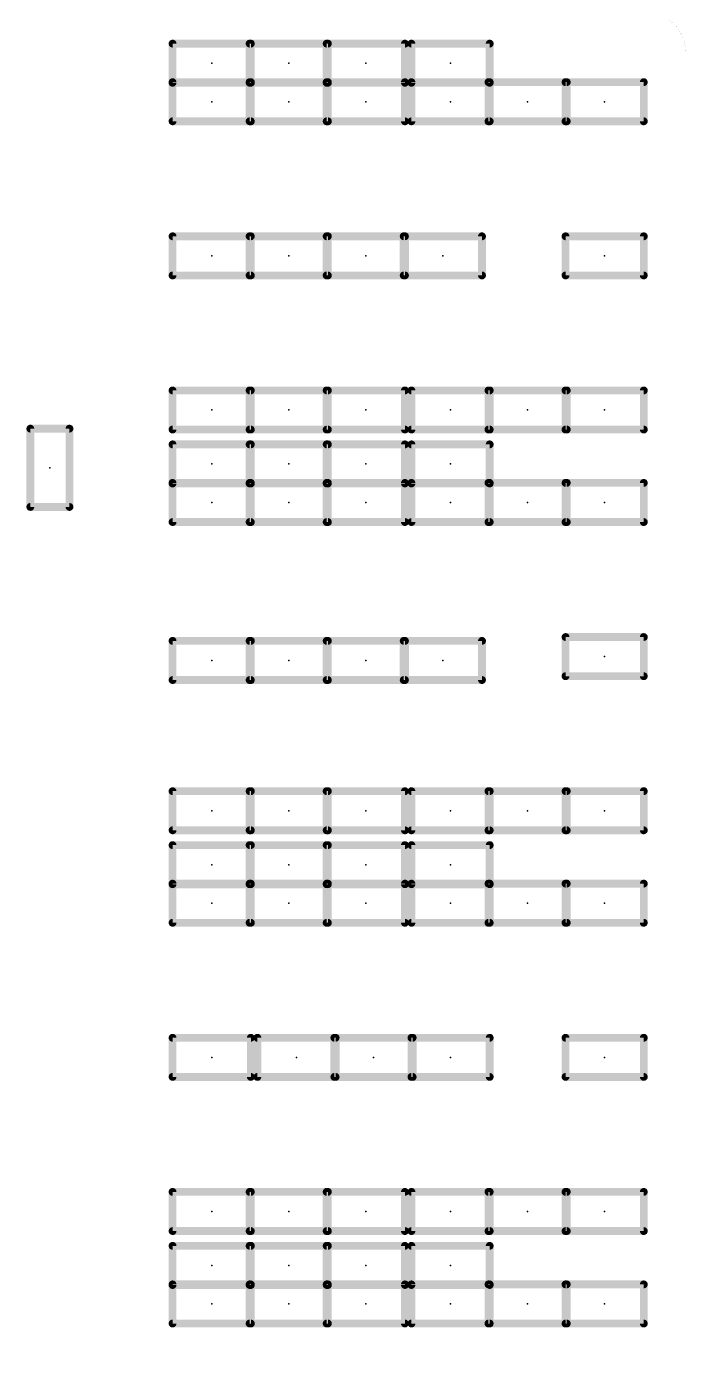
# Model space of a CAD drawing. Extents: x 0 to 169, y 0 to 191.
# Drawn here: x 94.19 to 111.3, y 116.97 to 151.25 of the extents above; entities that cross this region are included whole.
import ezdxf

# ---------------------------------------------------------------- set-up
doc = ezdxf.new("R2010")
doc.units = 0
for name, color, linetype in [('20', 7, 'CONTINUOUS'), ('21', 253, 'CONTINUOUS'), ('23', 7, 'CONTINUOUS')]:
    doc.layers.add(name, color=color, linetype=linetype)

msp = doc.modelspace()

# ---------------------------------------------------------------- linework, layer by layer
at = {"layer": '20'}
for points, const_width in [([(111.3, 150.6, 0.4142), (110.3, 151.6)], 0.001), ([(111.3003, 150.6, 1), (111.2998, 150.6)], 0.0005), ([(111.2998, 150.6, 1), (111.3003, 150.6)], 0.0005)]:
    msp.add_lwpolyline(points, format="xyb", dxfattribs=dict(at, const_width=const_width))
at = {"layer": '20', "const_width": 0.001}
msp.add_lwpolyline([(111.3, 150.6), (111.3, 103.1)], dxfattribs=at)
at = {"layer": '21', "const_width": 0.2032}
for points in [[(97.984, 150.808), (100.016, 150.808)], [(97.984, 149.792), (97.984, 150.808)], [(99.984, 150.808), (102.016, 150.808)], [(99.984, 149.792), (99.984, 150.808)], [(100.016, 150.808), (100.016, 149.792)], [(101.984, 150.808), (104.016, 150.808)], [(101.984, 149.792), (101.984, 150.808)], [(102.016, 150.808), (102.016, 149.792)], [(104.016, 150.808), (104.016, 149.792)], [(104.184, 149.792), (104.184, 150.808)], [(104.184, 150.808), (106.216, 150.808)], [(106.216, 150.808), (106.216, 149.792)], [(97.984, 149.808), (100.016, 149.808)], [(97.984, 148.792), (97.984, 149.808)], [(100.016, 149.792), (97.984, 149.792)], [(99.984, 149.808), (102.016, 149.808)], [(99.984, 148.792), (99.984, 149.808)], [(102.016, 149.792), (99.984, 149.792)], [(100.016, 149.808), (100.016, 148.792)], [(101.984, 149.808), (104.016, 149.808)], [(101.984, 148.792), (101.984, 149.808)], [(104.016, 149.792), (101.984, 149.792)], [(102.016, 149.808), (102.016, 148.792)], [(104.016, 149.808), (104.016, 148.792)], [(104.184, 148.792), (104.184, 149.808)], [(104.184, 149.808), (106.216, 149.808)], [(106.216, 149.792), (104.184, 149.792)], [(106.184, 149.808), (108.216, 149.808)], [(106.184, 148.792), (106.184, 149.808)], [(106.216, 149.808), (106.216, 148.792)], [(108.184, 149.808), (110.216, 149.808)], [(108.184, 148.792), (108.184, 149.808)], [(108.216, 149.808), (108.216, 148.792)], [(110.216, 149.808), (110.216, 148.792)], [(100.016, 148.792), (97.984, 148.792)], [(102.016, 148.792), (99.984, 148.792)], [(104.016, 148.792), (101.984, 148.792)], [(106.216, 148.792), (104.184, 148.792)], [(108.216, 148.792), (106.184, 148.792)], [(110.216, 148.792), (108.184, 148.792)], [(97.984, 145.808), (100.016, 145.808)], [(97.984, 144.792), (97.984, 145.808)], [(99.984, 144.792), (99.984, 145.808)], [(99.984, 145.808), (102.016, 145.808)], [(100.016, 145.808), (100.016, 144.792)], [(101.984, 144.792), (101.984, 145.808)], [(101.984, 145.808), (104.016, 145.808)], [(102.016, 145.808), (102.016, 144.792)], [(103.984, 145.808), (106.016, 145.808)], [(103.984, 144.792), (103.984, 145.808)], [(104.016, 145.808), (104.016, 144.792)], [(106.016, 145.808), (106.016, 144.792)], [(108.184, 145.808), (110.216, 145.808)], [(108.184, 144.792), (108.184, 145.808)], [(110.216, 145.808), (110.216, 144.792)], [(100.016, 144.792), (97.984, 144.792)], [(102.016, 144.792), (99.984, 144.792)], [(104.016, 144.792), (101.984, 144.792)], [(106.016, 144.792), (103.984, 144.792)], [(110.216, 144.792), (108.184, 144.792)], [(97.984, 141.808), (100.016, 141.808)], [(97.984, 140.792), (97.984, 141.808)], [(99.984, 141.808), (102.016, 141.808)], [(99.984, 140.792), (99.984, 141.808)], [(100.016, 141.808), (100.016, 140.792)], [(101.984, 140.792), (101.984, 141.808)], [(101.984, 141.808), (104.016, 141.808)], [(102.016, 141.808), (102.016, 140.792)], [(104.016, 141.808), (104.016, 140.792)], [(104.184, 140.792), (104.184, 141.808)], [(104.184, 141.808), (106.216, 141.808)], [(106.184, 140.792), (106.184, 141.808)], [(106.184, 141.808), (108.216, 141.808)], [(106.216, 141.808), (106.216, 140.792)], [(108.184, 141.808), (110.216, 141.808)], [(108.184, 140.792), (108.184, 141.808)], [(108.216, 141.808), (108.216, 140.792)], [(110.216, 141.808), (110.216, 140.792)], [(94.292, 138.784), (94.292, 140.816)], [(94.292, 140.816), (95.308, 140.816)], [(95.308, 140.816), (95.308, 138.784)], [(100.016, 140.792), (97.984, 140.792)], [(102.016, 140.792), (99.984, 140.792)], [(104.016, 140.792), (101.984, 140.792)], [(106.216, 140.792), (104.184, 140.792)], [(108.216, 140.792), (106.184, 140.792)], [(110.216, 140.792), (108.184, 140.792)], [(97.984, 140.408), (100.016, 140.408)], [(97.984, 139.392), (97.984, 140.408)], [(99.984, 140.408), (102.016, 140.408)], [(99.984, 139.392), (99.984, 140.408)], [(100.016, 140.408), (100.016, 139.392)], [(101.984, 140.408), (104.016, 140.408)], [(101.984, 139.392), (101.984, 140.408)], [(102.016, 140.408), (102.016, 139.392)], [(104.016, 140.408), (104.016, 139.392)], [(104.184, 139.392), (104.184, 140.408)], [(104.184, 140.408), (106.216, 140.408)], [(106.216, 140.408), (106.216, 139.392)], [(97.984, 139.408), (100.016, 139.408)], [(97.984, 138.392), (97.984, 139.408)], [(100.016, 139.392), (97.984, 139.392)], [(99.984, 139.408), (102.016, 139.408)], [(99.984, 138.392), (99.984, 139.408)], [(102.016, 139.392), (99.984, 139.392)], [(100.016, 139.408), (100.016, 138.392)], [(101.984, 139.408), (104.016, 139.408)], [(101.984, 138.392), (101.984, 139.408)], [(104.016, 139.392), (101.984, 139.392)], [(102.016, 139.408), (102.016, 138.392)], [(104.016, 139.408), (104.016, 138.392)], [(104.184, 138.392), (104.184, 139.408)], [(104.184, 139.408), (106.216, 139.408)], [(106.216, 139.392), (104.184, 139.392)], [(106.184, 139.408), (108.216, 139.408)], [(106.184, 138.392), (106.184, 139.408)], [(106.216, 139.408), (106.216, 138.392)], [(108.184, 139.408), (110.216, 139.408)], [(108.184, 138.392), (108.184, 139.408)], [(108.216, 139.408), (108.216, 138.392)], [(110.216, 139.408), (110.216, 138.392)], [(95.308, 138.784), (94.292, 138.784)], [(100.016, 138.392), (97.984, 138.392)], [(102.016, 138.392), (99.984, 138.392)], [(104.016, 138.392), (101.984, 138.392)], [(106.216, 138.392), (104.184, 138.392)], [(108.216, 138.392), (106.184, 138.392)], [(110.216, 138.392), (108.184, 138.392)], [(108.184, 135.408), (110.216, 135.408)], [(108.184, 134.392), (108.184, 135.408)], [(110.216, 135.408), (110.216, 134.392)], [(97.984, 135.308), (100.016, 135.308)], [(97.984, 134.292), (97.984, 135.308)], [(99.984, 134.292), (99.984, 135.308)], [(99.984, 135.308), (102.016, 135.308)], [(100.016, 135.308), (100.016, 134.292)], [(101.984, 134.292), (101.984, 135.308)], [(101.984, 135.308), (104.016, 135.308)], [(102.016, 135.308), (102.016, 134.292)], [(103.984, 135.308), (106.016, 135.308)], [(103.984, 134.292), (103.984, 135.308)], [(104.016, 135.308), (104.016, 134.292)], [(106.016, 135.308), (106.016, 134.292)], [(110.216, 134.392), (108.184, 134.392)], [(100.016, 134.292), (97.984, 134.292)], [(102.016, 134.292), (99.984, 134.292)], [(104.016, 134.292), (101.984, 134.292)], [(106.016, 134.292), (103.984, 134.292)], [(97.984, 131.408), (100.016, 131.408)], [(97.984, 130.392), (97.984, 131.408)], [(99.984, 131.408), (102.016, 131.408)], [(99.984, 130.392), (99.984, 131.408)], [(100.016, 131.408), (100.016, 130.392)], [(101.984, 130.392), (101.984, 131.408)], [(101.984, 131.408), (104.016, 131.408)], [(102.016, 131.408), (102.016, 130.392)], [(104.016, 131.408), (104.016, 130.392)], [(104.184, 131.408), (106.216, 131.408)], [(104.184, 130.392), (104.184, 131.408)], [(106.184, 130.392), (106.184, 131.408)], [(106.184, 131.408), (108.216, 131.408)], [(106.216, 131.408), (106.216, 130.392)], [(108.184, 131.408), (110.216, 131.408)], [(108.184, 130.392), (108.184, 131.408)], [(108.216, 131.408), (108.216, 130.392)], [(110.216, 131.408), (110.216, 130.392)], [(100.016, 130.392), (97.984, 130.392)], [(102.016, 130.392), (99.984, 130.392)], [(104.016, 130.392), (101.984, 130.392)], [(106.216, 130.392), (104.184, 130.392)], [(108.216, 130.392), (106.184, 130.392)], [(110.216, 130.392), (108.184, 130.392)], [(97.984, 130.008), (100.016, 130.008)], [(97.984, 128.992), (97.984, 130.008)], [(99.984, 130.008), (102.016, 130.008)], [(99.984, 128.992), (99.984, 130.008)], [(100.016, 130.008), (100.016, 128.992)], [(101.984, 130.008), (104.016, 130.008)], [(101.984, 128.992), (101.984, 130.008)], [(102.016, 130.008), (102.016, 128.992)], [(104.016, 130.008), (104.016, 128.992)], [(104.184, 128.992), (104.184, 130.008)], [(104.184, 130.008), (106.216, 130.008)], [(106.216, 130.008), (106.216, 128.992)], [(97.984, 129.008), (100.016, 129.008)], [(97.984, 127.992), (97.984, 129.008)], [(100.016, 128.992), (97.984, 128.992)], [(99.984, 129.008), (102.016, 129.008)], [(99.984, 127.992), (99.984, 129.008)], [(102.016, 128.992), (99.984, 128.992)], [(100.016, 129.008), (100.016, 127.992)], [(101.984, 129.008), (104.016, 129.008)], [(101.984, 127.992), (101.984, 129.008)], [(104.016, 128.992), (101.984, 128.992)], [(102.016, 129.008), (102.016, 127.992)], [(104.016, 129.008), (104.016, 127.992)], [(104.184, 127.992), (104.184, 129.008)], [(104.184, 129.008), (106.216, 129.008)], [(106.216, 128.992), (104.184, 128.992)], [(106.184, 129.008), (108.216, 129.008)], [(106.184, 127.992), (106.184, 129.008)], [(106.216, 129.008), (106.216, 127.992)], [(108.184, 129.008), (110.216, 129.008)], [(108.184, 127.992), (108.184, 129.008)], [(108.216, 129.008), (108.216, 127.992)], [(110.216, 129.008), (110.216, 127.992)], [(100.016, 127.992), (97.984, 127.992)], [(102.016, 127.992), (99.984, 127.992)], [(104.016, 127.992), (101.984, 127.992)], [(106.216, 127.992), (104.184, 127.992)], [(108.216, 127.992), (106.184, 127.992)], [(110.216, 127.992), (108.184, 127.992)], [(97.984, 125.008), (100.016, 125.008)], [(97.984, 123.992), (97.984, 125.008)], [(100.016, 125.008), (100.016, 123.992)], [(100.184, 123.992), (100.184, 125.008)], [(100.184, 125.008), (102.216, 125.008)], [(102.184, 123.992), (102.184, 125.008)], [(102.184, 125.008), (104.216, 125.008)], [(102.216, 125.008), (102.216, 123.992)], [(104.184, 125.008), (106.216, 125.008)], [(104.184, 123.992), (104.184, 125.008)], [(104.216, 125.008), (104.216, 123.992)], [(106.216, 125.008), (106.216, 123.992)], [(108.184, 125.008), (110.216, 125.008)], [(108.184, 123.992), (108.184, 125.008)], [(110.216, 125.008), (110.216, 123.992)], [(100.016, 123.992), (97.984, 123.992)], [(102.216, 123.992), (100.184, 123.992)], [(104.216, 123.992), (102.184, 123.992)], [(106.216, 123.992), (104.184, 123.992)], [(110.216, 123.992), (108.184, 123.992)], [(97.984, 121.008), (100.016, 121.008)], [(97.984, 119.992), (97.984, 121.008)], [(99.984, 121.008), (102.016, 121.008)], [(99.984, 119.992), (99.984, 121.008)], [(100.016, 121.008), (100.016, 119.992)], [(101.984, 119.992), (101.984, 121.008)], [(101.984, 121.008), (104.016, 121.008)], [(102.016, 121.008), (102.016, 119.992)], [(104.016, 121.008), (104.016, 119.992)], [(104.184, 121.008), (106.216, 121.008)], [(104.184, 119.992), (104.184, 121.008)], [(106.184, 119.992), (106.184, 121.008)], [(106.184, 121.008), (108.216, 121.008)], [(106.216, 121.008), (106.216, 119.992)], [(108.184, 121.008), (110.216, 121.008)], [(108.184, 119.992), (108.184, 121.008)], [(108.216, 121.008), (108.216, 119.992)], [(110.216, 121.008), (110.216, 119.992)], [(100.016, 119.992), (97.984, 119.992)], [(102.016, 119.992), (99.984, 119.992)], [(104.016, 119.992), (101.984, 119.992)], [(106.216, 119.992), (104.184, 119.992)], [(108.216, 119.992), (106.184, 119.992)], [(110.216, 119.992), (108.184, 119.992)], [(97.984, 119.608), (100.016, 119.608)], [(97.984, 118.592), (97.984, 119.608)], [(99.984, 119.608), (102.016, 119.608)], [(99.984, 118.592), (99.984, 119.608)], [(100.016, 119.608), (100.016, 118.592)], [(101.984, 119.608), (104.016, 119.608)], [(101.984, 118.592), (101.984, 119.608)], [(102.016, 119.608), (102.016, 118.592)], [(104.016, 119.608), (104.016, 118.592)], [(104.184, 118.592), (104.184, 119.608)], [(104.184, 119.608), (106.216, 119.608)], [(106.216, 119.608), (106.216, 118.592)], [(97.984, 118.608), (100.016, 118.608)], [(97.984, 117.592), (97.984, 118.608)], [(100.016, 118.592), (97.984, 118.592)], [(99.984, 118.608), (102.016, 118.608)], [(99.984, 117.592), (99.984, 118.608)], [(102.016, 118.592), (99.984, 118.592)], [(100.016, 118.608), (100.016, 117.592)], [(101.984, 118.608), (104.016, 118.608)], [(101.984, 117.592), (101.984, 118.608)], [(104.016, 118.592), (101.984, 118.592)], [(102.016, 118.608), (102.016, 117.592)], [(104.016, 118.608), (104.016, 117.592)], [(104.184, 117.592), (104.184, 118.608)], [(104.184, 118.608), (106.216, 118.608)], [(106.216, 118.592), (104.184, 118.592)], [(106.184, 118.608), (108.216, 118.608)], [(106.184, 117.592), (106.184, 118.608)], [(106.216, 118.608), (106.216, 117.592)], [(108.184, 118.608), (110.216, 118.608)], [(108.184, 117.592), (108.184, 118.608)], [(108.216, 118.608), (108.216, 117.592)], [(110.216, 118.608), (110.216, 117.592)], [(100.016, 117.592), (97.984, 117.592)], [(102.016, 117.592), (99.984, 117.592)], [(104.016, 117.592), (101.984, 117.592)], [(106.216, 117.592), (104.184, 117.592)], [(108.216, 117.592), (106.184, 117.592)], [(110.216, 117.592), (108.184, 117.592)]]:
    msp.add_lwpolyline(points, dxfattribs=at)
at = {"layer": '21', "const_width": 0.1016}
for points in [[(97.984, 150.8588, 1), (97.984, 150.7572)], [(98.0348, 150.808, 1), (97.9332, 150.808)], [(99.984, 150.8588, 1), (99.984, 150.7572)], [(100.0348, 150.808, 1), (99.9332, 150.808)], [(100.0668, 150.808, 1), (99.9652, 150.808)], [(100.016, 150.7572, 1), (100.016, 150.8588)], [(101.984, 150.8588, 1), (101.984, 150.7572)], [(102.0348, 150.808, 1), (101.9332, 150.808)], [(102.0668, 150.808, 1), (101.9652, 150.808)], [(102.016, 150.7572, 1), (102.016, 150.8588)], [(104.0668, 150.808, 1), (103.9652, 150.808)], [(104.016, 150.7572, 1), (104.016, 150.8588)], [(104.2348, 150.808, 1), (104.1332, 150.808)], [(104.184, 150.8588, 1), (104.184, 150.7572)], [(106.2668, 150.808, 1), (106.1652, 150.808)], [(106.216, 150.7572, 1), (106.216, 150.8588)], [(97.984, 149.8588, 1), (97.984, 149.7572)], [(98.0348, 149.808, 1), (97.9332, 149.808)], [(97.984, 149.8428, 1), (97.984, 149.7412)], [(97.9332, 149.792, 1), (98.0348, 149.792)], [(99.984, 149.8588, 1), (99.984, 149.7572)], [(100.0348, 149.808, 1), (99.9332, 149.808)], [(99.984, 149.8428, 1), (99.984, 149.7412)], [(99.9332, 149.792, 1), (100.0348, 149.792)], [(100.0668, 149.808, 1), (99.9652, 149.808)], [(99.9652, 149.792, 1), (100.0668, 149.792)], [(100.016, 149.7572, 1), (100.016, 149.8588)], [(100.016, 149.7412, 1), (100.016, 149.8428)], [(101.984, 149.8588, 1), (101.984, 149.7572)], [(102.0348, 149.808, 1), (101.9332, 149.808)], [(101.984, 149.8428, 1), (101.984, 149.7412)], [(101.9332, 149.792, 1), (102.0348, 149.792)], [(102.0668, 149.808, 1), (101.9652, 149.808)], [(101.9652, 149.792, 1), (102.0668, 149.792)], [(102.016, 149.7572, 1), (102.016, 149.8588)], [(102.016, 149.7412, 1), (102.016, 149.8428)], [(104.0668, 149.808, 1), (103.9652, 149.808)], [(103.9652, 149.792, 1), (104.0668, 149.792)], [(104.016, 149.7572, 1), (104.016, 149.8588)], [(104.016, 149.7412, 1), (104.016, 149.8428)], [(104.2348, 149.808, 1), (104.1332, 149.808)], [(104.184, 149.8588, 1), (104.184, 149.7572)], [(104.184, 149.8428, 1), (104.184, 149.7412)], [(104.1332, 149.792, 1), (104.2348, 149.792)], [(106.184, 149.8588, 1), (106.184, 149.7572)], [(106.2348, 149.808, 1), (106.1332, 149.808)], [(106.2668, 149.808, 1), (106.1652, 149.808)], [(106.1652, 149.792, 1), (106.2668, 149.792)], [(106.216, 149.7572, 1), (106.216, 149.8588)], [(106.216, 149.7412, 1), (106.216, 149.8428)], [(108.184, 149.8588, 1), (108.184, 149.7572)], [(108.2348, 149.808, 1), (108.1332, 149.808)], [(108.2668, 149.808, 1), (108.1652, 149.808)], [(108.216, 149.7572, 1), (108.216, 149.8588)], [(110.2668, 149.808, 1), (110.1652, 149.808)], [(110.216, 149.7572, 1), (110.216, 149.8588)], [(97.984, 148.8428, 1), (97.984, 148.7412)], [(97.9332, 148.792, 1), (98.0348, 148.792)], [(99.984, 148.8428, 1), (99.984, 148.7412)], [(99.9332, 148.792, 1), (100.0348, 148.792)], [(99.9652, 148.792, 1), (100.0668, 148.792)], [(100.016, 148.7412, 1), (100.016, 148.8428)], [(101.984, 148.8428, 1), (101.984, 148.7412)], [(101.9332, 148.792, 1), (102.0348, 148.792)], [(101.9652, 148.792, 1), (102.0668, 148.792)], [(102.016, 148.7412, 1), (102.016, 148.8428)], [(103.9652, 148.792, 1), (104.0668, 148.792)], [(104.016, 148.7412, 1), (104.016, 148.8428)], [(104.184, 148.8428, 1), (104.184, 148.7412)], [(104.1332, 148.792, 1), (104.2348, 148.792)], [(106.184, 148.8428, 1), (106.184, 148.7412)], [(106.1332, 148.792, 1), (106.2348, 148.792)], [(106.1652, 148.792, 1), (106.2668, 148.792)], [(106.216, 148.7412, 1), (106.216, 148.8428)], [(108.184, 148.8428, 1), (108.184, 148.7412)], [(108.1332, 148.792, 1), (108.2348, 148.792)], [(108.1652, 148.792, 1), (108.2668, 148.792)], [(108.216, 148.7412, 1), (108.216, 148.8428)], [(110.1652, 148.792, 1), (110.2668, 148.792)], [(110.216, 148.7412, 1), (110.216, 148.8428)], [(97.984, 145.8588, 1), (97.984, 145.7572)], [(98.0348, 145.808, 1), (97.9332, 145.808)], [(100.0348, 145.808, 1), (99.9332, 145.808)], [(99.984, 145.8588, 1), (99.984, 145.7572)], [(100.0668, 145.808, 1), (99.9652, 145.808)], [(100.016, 145.7572, 1), (100.016, 145.8588)], [(102.0348, 145.808, 1), (101.9332, 145.808)], [(101.984, 145.8588, 1), (101.984, 145.7572)], [(102.0668, 145.808, 1), (101.9652, 145.808)], [(102.016, 145.7572, 1), (102.016, 145.8588)], [(103.984, 145.8588, 1), (103.984, 145.7572)], [(104.0348, 145.808, 1), (103.9332, 145.808)], [(104.0668, 145.808, 1), (103.9652, 145.808)], [(104.016, 145.7572, 1), (104.016, 145.8588)], [(106.0668, 145.808, 1), (105.9652, 145.808)], [(106.016, 145.7572, 1), (106.016, 145.8588)], [(108.184, 145.8588, 1), (108.184, 145.7572)], [(108.2348, 145.808, 1), (108.1332, 145.808)], [(110.2668, 145.808, 1), (110.1652, 145.808)], [(110.216, 145.7572, 1), (110.216, 145.8588)], [(97.984, 144.8428, 1), (97.984, 144.7412)], [(97.9332, 144.792, 1), (98.0348, 144.792)], [(99.984, 144.8428, 1), (99.984, 144.7412)], [(99.9332, 144.792, 1), (100.0348, 144.792)], [(99.9652, 144.792, 1), (100.0668, 144.792)], [(100.016, 144.7412, 1), (100.016, 144.8428)], [(101.984, 144.8428, 1), (101.984, 144.7412)], [(101.9332, 144.792, 1), (102.0348, 144.792)], [(101.9652, 144.792, 1), (102.0668, 144.792)], [(102.016, 144.7412, 1), (102.016, 144.8428)], [(103.984, 144.8428, 1), (103.984, 144.7412)], [(103.9332, 144.792, 1), (104.0348, 144.792)], [(103.9652, 144.792, 1), (104.0668, 144.792)], [(104.016, 144.7412, 1), (104.016, 144.8428)], [(105.9652, 144.792, 1), (106.0668, 144.792)], [(106.016, 144.7412, 1), (106.016, 144.8428)], [(108.184, 144.8428, 1), (108.184, 144.7412)], [(108.1332, 144.792, 1), (108.2348, 144.792)], [(110.1652, 144.792, 1), (110.2668, 144.792)], [(110.216, 144.7412, 1), (110.216, 144.8428)], [(97.984, 141.8588, 1), (97.984, 141.7572)], [(98.0348, 141.808, 1), (97.9332, 141.808)], [(99.984, 141.8588, 1), (99.984, 141.7572)], [(100.0348, 141.808, 1), (99.9332, 141.808)], [(100.0668, 141.808, 1), (99.9652, 141.808)], [(100.016, 141.7572, 1), (100.016, 141.8588)], [(102.0348, 141.808, 1), (101.9332, 141.808)], [(101.984, 141.8588, 1), (101.984, 141.7572)], [(102.0668, 141.808, 1), (101.9652, 141.808)], [(102.016, 141.7572, 1), (102.016, 141.8588)], [(104.0668, 141.808, 1), (103.9652, 141.808)], [(104.016, 141.7572, 1), (104.016, 141.8588)], [(104.2348, 141.808, 1), (104.1332, 141.808)], [(104.184, 141.8588, 1), (104.184, 141.7572)], [(106.2348, 141.808, 1), (106.1332, 141.808)], [(106.184, 141.8588, 1), (106.184, 141.7572)], [(106.2668, 141.808, 1), (106.1652, 141.808)], [(106.216, 141.7572, 1), (106.216, 141.8588)], [(108.184, 141.8588, 1), (108.184, 141.7572)], [(108.2348, 141.808, 1), (108.1332, 141.808)], [(108.2668, 141.808, 1), (108.1652, 141.808)], [(108.216, 141.7572, 1), (108.216, 141.8588)], [(110.2668, 141.808, 1), (110.1652, 141.808)], [(110.216, 141.7572, 1), (110.216, 141.8588)], [(94.3428, 140.816, 1), (94.2412, 140.816)], [(94.292, 140.8668, 1), (94.292, 140.7652)], [(95.3588, 140.816, 1), (95.2572, 140.816)], [(95.308, 140.7652, 1), (95.308, 140.8668)], [(97.984, 140.8428, 1), (97.984, 140.7412)], [(97.9332, 140.792, 1), (98.0348, 140.792)], [(99.984, 140.8428, 1), (99.984, 140.7412)], [(99.9332, 140.792, 1), (100.0348, 140.792)], [(99.9652, 140.792, 1), (100.0668, 140.792)], [(100.016, 140.7412, 1), (100.016, 140.8428)], [(101.984, 140.8428, 1), (101.984, 140.7412)], [(101.9332, 140.792, 1), (102.0348, 140.792)], [(101.9652, 140.792, 1), (102.0668, 140.792)], [(102.016, 140.7412, 1), (102.016, 140.8428)], [(103.9652, 140.792, 1), (104.0668, 140.792)], [(104.016, 140.7412, 1), (104.016, 140.8428)], [(104.184, 140.8428, 1), (104.184, 140.7412)], [(104.1332, 140.792, 1), (104.2348, 140.792)], [(106.184, 140.8428, 1), (106.184, 140.7412)], [(106.1332, 140.792, 1), (106.2348, 140.792)], [(106.1652, 140.792, 1), (106.2668, 140.792)], [(106.216, 140.7412, 1), (106.216, 140.8428)], [(108.184, 140.8428, 1), (108.184, 140.7412)], [(108.1332, 140.792, 1), (108.2348, 140.792)], [(108.1652, 140.792, 1), (108.2668, 140.792)], [(108.216, 140.7412, 1), (108.216, 140.8428)], [(110.1652, 140.792, 1), (110.2668, 140.792)], [(110.216, 140.7412, 1), (110.216, 140.8428)], [(97.984, 140.4588, 1), (97.984, 140.3572)], [(98.0348, 140.408, 1), (97.9332, 140.408)], [(99.984, 140.4588, 1), (99.984, 140.3572)], [(100.0348, 140.408, 1), (99.9332, 140.408)], [(100.0668, 140.408, 1), (99.9652, 140.408)], [(100.016, 140.3572, 1), (100.016, 140.4588)], [(101.984, 140.4588, 1), (101.984, 140.3572)], [(102.0348, 140.408, 1), (101.9332, 140.408)], [(102.0668, 140.408, 1), (101.9652, 140.408)], [(102.016, 140.3572, 1), (102.016, 140.4588)], [(104.0668, 140.408, 1), (103.9652, 140.408)], [(104.016, 140.3572, 1), (104.016, 140.4588)], [(104.2348, 140.408, 1), (104.1332, 140.408)], [(104.184, 140.4588, 1), (104.184, 140.3572)], [(106.2668, 140.408, 1), (106.1652, 140.408)], [(106.216, 140.3572, 1), (106.216, 140.4588)], [(97.984, 139.4588, 1), (97.984, 139.3572)], [(98.0348, 139.408, 1), (97.9332, 139.408)], [(97.984, 139.4428, 1), (97.984, 139.3412)], [(97.9332, 139.392, 1), (98.0348, 139.392)], [(99.984, 139.4588, 1), (99.984, 139.3572)], [(100.0348, 139.408, 1), (99.9332, 139.408)], [(99.984, 139.4428, 1), (99.984, 139.3412)], [(99.9332, 139.392, 1), (100.0348, 139.392)], [(100.0668, 139.408, 1), (99.9652, 139.408)], [(99.9652, 139.392, 1), (100.0668, 139.392)], [(100.016, 139.3572, 1), (100.016, 139.4588)], [(100.016, 139.3412, 1), (100.016, 139.4428)], [(101.984, 139.4588, 1), (101.984, 139.3572)], [(102.0348, 139.408, 1), (101.9332, 139.408)], [(101.984, 139.4428, 1), (101.984, 139.3412)], [(101.9332, 139.392, 1), (102.0348, 139.392)], [(102.0668, 139.408, 1), (101.9652, 139.408)], [(101.9652, 139.392, 1), (102.0668, 139.392)], [(102.016, 139.3572, 1), (102.016, 139.4588)], [(102.016, 139.3412, 1), (102.016, 139.4428)], [(104.0668, 139.408, 1), (103.9652, 139.408)], [(103.9652, 139.392, 1), (104.0668, 139.392)], [(104.016, 139.3572, 1), (104.016, 139.4588)], [(104.016, 139.3412, 1), (104.016, 139.4428)], [(104.2348, 139.408, 1), (104.1332, 139.408)], [(104.184, 139.4588, 1), (104.184, 139.3572)], [(104.184, 139.4428, 1), (104.184, 139.3412)], [(104.1332, 139.392, 1), (104.2348, 139.392)], [(106.184, 139.4588, 1), (106.184, 139.3572)], [(106.2348, 139.408, 1), (106.1332, 139.408)], [(106.2668, 139.408, 1), (106.1652, 139.408)], [(106.1652, 139.392, 1), (106.2668, 139.392)], [(106.216, 139.3572, 1), (106.216, 139.4588)], [(106.216, 139.3412, 1), (106.216, 139.4428)], [(108.184, 139.4588, 1), (108.184, 139.3572)], [(108.2348, 139.408, 1), (108.1332, 139.408)], [(108.2668, 139.408, 1), (108.1652, 139.408)], [(108.216, 139.3572, 1), (108.216, 139.4588)], [(110.2668, 139.408, 1), (110.1652, 139.408)], [(110.216, 139.3572, 1), (110.216, 139.4588)], [(94.292, 138.8348, 1), (94.292, 138.7332)], [(95.308, 138.7332, 1), (95.308, 138.8348)], [(94.2412, 138.784, 1), (94.3428, 138.784)], [(95.2572, 138.784, 1), (95.3588, 138.784)], [(97.984, 138.4428, 1), (97.984, 138.3412)], [(97.9332, 138.392, 1), (98.0348, 138.392)], [(99.984, 138.4428, 1), (99.984, 138.3412)], [(99.9332, 138.392, 1), (100.0348, 138.392)], [(99.9652, 138.392, 1), (100.0668, 138.392)], [(100.016, 138.3412, 1), (100.016, 138.4428)], [(101.984, 138.4428, 1), (101.984, 138.3412)], [(101.9332, 138.392, 1), (102.0348, 138.392)], [(101.9652, 138.392, 1), (102.0668, 138.392)], [(102.016, 138.3412, 1), (102.016, 138.4428)], [(103.9652, 138.392, 1), (104.0668, 138.392)], [(104.016, 138.3412, 1), (104.016, 138.4428)], [(104.184, 138.4428, 1), (104.184, 138.3412)], [(104.1332, 138.392, 1), (104.2348, 138.392)], [(106.184, 138.4428, 1), (106.184, 138.3412)], [(106.1332, 138.392, 1), (106.2348, 138.392)], [(106.1652, 138.392, 1), (106.2668, 138.392)], [(106.216, 138.3412, 1), (106.216, 138.4428)], [(108.184, 138.4428, 1), (108.184, 138.3412)], [(108.1332, 138.392, 1), (108.2348, 138.392)], [(108.1652, 138.392, 1), (108.2668, 138.392)], [(108.216, 138.3412, 1), (108.216, 138.4428)], [(110.1652, 138.392, 1), (110.2668, 138.392)], [(110.216, 138.3412, 1), (110.216, 138.4428)], [(108.184, 135.4588, 1), (108.184, 135.3572)], [(108.2348, 135.408, 1), (108.1332, 135.408)], [(110.2668, 135.408, 1), (110.1652, 135.408)], [(110.216, 135.3572, 1), (110.216, 135.4588)], [(97.984, 135.3588, 1), (97.984, 135.2572)], [(98.0348, 135.308, 1), (97.9332, 135.308)], [(100.0348, 135.308, 1), (99.9332, 135.308)], [(99.984, 135.3588, 1), (99.984, 135.2572)], [(100.0668, 135.308, 1), (99.9652, 135.308)], [(100.016, 135.2572, 1), (100.016, 135.3588)], [(102.0348, 135.308, 1), (101.9332, 135.308)], [(101.984, 135.3588, 1), (101.984, 135.2572)], [(102.0668, 135.308, 1), (101.9652, 135.308)], [(102.016, 135.2572, 1), (102.016, 135.3588)], [(103.984, 135.3588, 1), (103.984, 135.2572)], [(104.0348, 135.308, 1), (103.9332, 135.308)], [(104.0668, 135.308, 1), (103.9652, 135.308)], [(104.016, 135.2572, 1), (104.016, 135.3588)], [(106.0668, 135.308, 1), (105.9652, 135.308)], [(106.016, 135.2572, 1), (106.016, 135.3588)], [(108.184, 134.4428, 1), (108.184, 134.3412)], [(108.1332, 134.392, 1), (108.2348, 134.392)], [(110.1652, 134.392, 1), (110.2668, 134.392)], [(110.216, 134.3412, 1), (110.216, 134.4428)], [(97.984, 134.3428, 1), (97.984, 134.2412)], [(97.9332, 134.292, 1), (98.0348, 134.292)], [(99.984, 134.3428, 1), (99.984, 134.2412)], [(99.9332, 134.292, 1), (100.0348, 134.292)], [(99.9652, 134.292, 1), (100.0668, 134.292)], [(100.016, 134.2412, 1), (100.016, 134.3428)], [(101.984, 134.3428, 1), (101.984, 134.2412)], [(101.9332, 134.292, 1), (102.0348, 134.292)], [(101.9652, 134.292, 1), (102.0668, 134.292)], [(102.016, 134.2412, 1), (102.016, 134.3428)], [(103.984, 134.3428, 1), (103.984, 134.2412)], [(103.9332, 134.292, 1), (104.0348, 134.292)], [(103.9652, 134.292, 1), (104.0668, 134.292)], [(104.016, 134.2412, 1), (104.016, 134.3428)], [(105.9652, 134.292, 1), (106.0668, 134.292)], [(106.016, 134.2412, 1), (106.016, 134.3428)], [(97.984, 131.4588, 1), (97.984, 131.3572)], [(98.0348, 131.408, 1), (97.9332, 131.408)], [(99.984, 131.4588, 1), (99.984, 131.3572)], [(100.0348, 131.408, 1), (99.9332, 131.408)], [(100.0668, 131.408, 1), (99.9652, 131.408)], [(100.016, 131.3572, 1), (100.016, 131.4588)], [(102.0348, 131.408, 1), (101.9332, 131.408)], [(101.984, 131.4588, 1), (101.984, 131.3572)], [(102.0668, 131.408, 1), (101.9652, 131.408)], [(102.016, 131.3572, 1), (102.016, 131.4588)], [(104.0668, 131.408, 1), (103.9652, 131.408)], [(104.016, 131.3572, 1), (104.016, 131.4588)], [(104.184, 131.4588, 1), (104.184, 131.3572)], [(104.2348, 131.408, 1), (104.1332, 131.408)], [(106.2348, 131.408, 1), (106.1332, 131.408)], [(106.184, 131.4588, 1), (106.184, 131.3572)], [(106.2668, 131.408, 1), (106.1652, 131.408)], [(106.216, 131.3572, 1), (106.216, 131.4588)], [(108.184, 131.4588, 1), (108.184, 131.3572)], [(108.2348, 131.408, 1), (108.1332, 131.408)], [(108.2668, 131.408, 1), (108.1652, 131.408)], [(108.216, 131.3572, 1), (108.216, 131.4588)], [(110.2668, 131.408, 1), (110.1652, 131.408)], [(110.216, 131.3572, 1), (110.216, 131.4588)], [(97.984, 130.4428, 1), (97.984, 130.3412)], [(97.9332, 130.392, 1), (98.0348, 130.392)], [(99.984, 130.4428, 1), (99.984, 130.3412)], [(99.9332, 130.392, 1), (100.0348, 130.392)], [(99.9652, 130.392, 1), (100.0668, 130.392)], [(100.016, 130.3412, 1), (100.016, 130.4428)], [(101.984, 130.4428, 1), (101.984, 130.3412)], [(101.9332, 130.392, 1), (102.0348, 130.392)], [(101.9652, 130.392, 1), (102.0668, 130.392)], [(102.016, 130.3412, 1), (102.016, 130.4428)], [(103.9652, 130.392, 1), (104.0668, 130.392)], [(104.016, 130.3412, 1), (104.016, 130.4428)], [(104.184, 130.4428, 1), (104.184, 130.3412)], [(104.1332, 130.392, 1), (104.2348, 130.392)], [(106.184, 130.4428, 1), (106.184, 130.3412)], [(106.1332, 130.392, 1), (106.2348, 130.392)], [(106.1652, 130.392, 1), (106.2668, 130.392)], [(106.216, 130.3412, 1), (106.216, 130.4428)], [(108.184, 130.4428, 1), (108.184, 130.3412)], [(108.1332, 130.392, 1), (108.2348, 130.392)], [(108.1652, 130.392, 1), (108.2668, 130.392)], [(108.216, 130.3412, 1), (108.216, 130.4428)], [(110.1652, 130.392, 1), (110.2668, 130.392)], [(110.216, 130.3412, 1), (110.216, 130.4428)], [(97.984, 130.0588, 1), (97.984, 129.9572)], [(98.0348, 130.008, 1), (97.9332, 130.008)], [(99.984, 130.0588, 1), (99.984, 129.9572)], [(100.0348, 130.008, 1), (99.9332, 130.008)], [(100.0668, 130.008, 1), (99.9652, 130.008)], [(100.016, 129.9572, 1), (100.016, 130.0588)], [(101.984, 130.0588, 1), (101.984, 129.9572)], [(102.0348, 130.008, 1), (101.9332, 130.008)], [(102.0668, 130.008, 1), (101.9652, 130.008)], [(102.016, 129.9572, 1), (102.016, 130.0588)], [(104.0668, 130.008, 1), (103.9652, 130.008)], [(104.016, 129.9572, 1), (104.016, 130.0588)], [(104.2348, 130.008, 1), (104.1332, 130.008)], [(104.184, 130.0588, 1), (104.184, 129.9572)], [(106.2668, 130.008, 1), (106.1652, 130.008)], [(106.216, 129.9572, 1), (106.216, 130.0588)], [(97.984, 129.0588, 1), (97.984, 128.9572)], [(98.0348, 129.008, 1), (97.9332, 129.008)], [(97.984, 129.0428, 1), (97.984, 128.9412)], [(97.9332, 128.992, 1), (98.0348, 128.992)], [(99.984, 129.0588, 1), (99.984, 128.9572)], [(100.0348, 129.008, 1), (99.9332, 129.008)], [(99.984, 129.0428, 1), (99.984, 128.9412)], [(99.9332, 128.992, 1), (100.0348, 128.992)], [(100.0668, 129.008, 1), (99.9652, 129.008)], [(99.9652, 128.992, 1), (100.0668, 128.992)], [(100.016, 128.9572, 1), (100.016, 129.0588)], [(100.016, 128.9412, 1), (100.016, 129.0428)], [(101.984, 129.0588, 1), (101.984, 128.9572)], [(102.0348, 129.008, 1), (101.9332, 129.008)], [(101.984, 129.0428, 1), (101.984, 128.9412)], [(101.9332, 128.992, 1), (102.0348, 128.992)], [(102.0668, 129.008, 1), (101.9652, 129.008)], [(101.9652, 128.992, 1), (102.0668, 128.992)], [(102.016, 128.9572, 1), (102.016, 129.0588)], [(102.016, 128.9412, 1), (102.016, 129.0428)], [(104.0668, 129.008, 1), (103.9652, 129.008)], [(103.9652, 128.992, 1), (104.0668, 128.992)], [(104.016, 128.9572, 1), (104.016, 129.0588)], [(104.016, 128.9412, 1), (104.016, 129.0428)], [(104.2348, 129.008, 1), (104.1332, 129.008)], [(104.184, 129.0588, 1), (104.184, 128.9572)], [(104.184, 129.0428, 1), (104.184, 128.9412)], [(104.1332, 128.992, 1), (104.2348, 128.992)], [(106.184, 129.0588, 1), (106.184, 128.9572)], [(106.2348, 129.008, 1), (106.1332, 129.008)], [(106.2668, 129.008, 1), (106.1652, 129.008)], [(106.1652, 128.992, 1), (106.2668, 128.992)], [(106.216, 128.9572, 1), (106.216, 129.0588)], [(106.216, 128.9412, 1), (106.216, 129.0428)], [(108.184, 129.0588, 1), (108.184, 128.9572)], [(108.2348, 129.008, 1), (108.1332, 129.008)], [(108.2668, 129.008, 1), (108.1652, 129.008)], [(108.216, 128.9572, 1), (108.216, 129.0588)], [(110.2668, 129.008, 1), (110.1652, 129.008)], [(110.216, 128.9572, 1), (110.216, 129.0588)], [(97.984, 128.0428, 1), (97.984, 127.9412)], [(97.9332, 127.992, 1), (98.0348, 127.992)], [(99.984, 128.0428, 1), (99.984, 127.9412)], [(99.9332, 127.992, 1), (100.0348, 127.992)], [(99.9652, 127.992, 1), (100.0668, 127.992)], [(100.016, 127.9412, 1), (100.016, 128.0428)], [(101.984, 128.0428, 1), (101.984, 127.9412)], [(101.9332, 127.992, 1), (102.0348, 127.992)], [(101.9652, 127.992, 1), (102.0668, 127.992)], [(102.016, 127.9412, 1), (102.016, 128.0428)], [(103.9652, 127.992, 1), (104.0668, 127.992)], [(104.016, 127.9412, 1), (104.016, 128.0428)], [(104.184, 128.0428, 1), (104.184, 127.9412)], [(104.1332, 127.992, 1), (104.2348, 127.992)], [(106.184, 128.0428, 1), (106.184, 127.9412)], [(106.1332, 127.992, 1), (106.2348, 127.992)], [(106.1652, 127.992, 1), (106.2668, 127.992)], [(106.216, 127.9412, 1), (106.216, 128.0428)], [(108.184, 128.0428, 1), (108.184, 127.9412)], [(108.1332, 127.992, 1), (108.2348, 127.992)], [(108.1652, 127.992, 1), (108.2668, 127.992)], [(108.216, 127.9412, 1), (108.216, 128.0428)], [(110.1652, 127.992, 1), (110.2668, 127.992)], [(110.216, 127.9412, 1), (110.216, 128.0428)], [(97.984, 125.0588, 1), (97.984, 124.9572)], [(98.0348, 125.008, 1), (97.9332, 125.008)], [(100.0668, 125.008, 1), (99.9652, 125.008)], [(100.016, 124.9572, 1), (100.016, 125.0588)], [(100.2348, 125.008, 1), (100.1332, 125.008)], [(100.184, 125.0588, 1), (100.184, 124.9572)], [(102.2348, 125.008, 1), (102.1332, 125.008)], [(102.184, 125.0588, 1), (102.184, 124.9572)], [(102.2668, 125.008, 1), (102.1652, 125.008)], [(102.216, 124.9572, 1), (102.216, 125.0588)], [(104.184, 125.0588, 1), (104.184, 124.9572)], [(104.2348, 125.008, 1), (104.1332, 125.008)], [(104.2668, 125.008, 1), (104.1652, 125.008)], [(104.216, 124.9572, 1), (104.216, 125.0588)], [(106.2668, 125.008, 1), (106.1652, 125.008)], [(106.216, 124.9572, 1), (106.216, 125.0588)], [(108.184, 125.0588, 1), (108.184, 124.9572)], [(108.2348, 125.008, 1), (108.1332, 125.008)], [(110.2668, 125.008, 1), (110.1652, 125.008)], [(110.216, 124.9572, 1), (110.216, 125.0588)], [(97.984, 124.0428, 1), (97.984, 123.9412)], [(97.9332, 123.992, 1), (98.0348, 123.992)], [(99.9652, 123.992, 1), (100.0668, 123.992)], [(100.016, 123.9412, 1), (100.016, 124.0428)], [(100.184, 124.0428, 1), (100.184, 123.9412)], [(100.1332, 123.992, 1), (100.2348, 123.992)], [(102.184, 124.0428, 1), (102.184, 123.9412)], [(102.1332, 123.992, 1), (102.2348, 123.992)], [(102.1652, 123.992, 1), (102.2668, 123.992)], [(102.216, 123.9412, 1), (102.216, 124.0428)], [(104.184, 124.0428, 1), (104.184, 123.9412)], [(104.1332, 123.992, 1), (104.2348, 123.992)], [(104.1652, 123.992, 1), (104.2668, 123.992)], [(104.216, 123.9412, 1), (104.216, 124.0428)], [(106.1652, 123.992, 1), (106.2668, 123.992)], [(106.216, 123.9412, 1), (106.216, 124.0428)], [(108.184, 124.0428, 1), (108.184, 123.9412)], [(108.1332, 123.992, 1), (108.2348, 123.992)], [(110.1652, 123.992, 1), (110.2668, 123.992)], [(110.216, 123.9412, 1), (110.216, 124.0428)], [(97.984, 121.0588, 1), (97.984, 120.9572)], [(98.0348, 121.008, 1), (97.9332, 121.008)], [(99.984, 121.0588, 1), (99.984, 120.9572)], [(100.0348, 121.008, 1), (99.9332, 121.008)], [(100.0668, 121.008, 1), (99.9652, 121.008)], [(100.016, 120.9572, 1), (100.016, 121.0588)], [(102.0348, 121.008, 1), (101.9332, 121.008)], [(101.984, 121.0588, 1), (101.984, 120.9572)], [(102.0668, 121.008, 1), (101.9652, 121.008)], [(102.016, 120.9572, 1), (102.016, 121.0588)], [(104.0668, 121.008, 1), (103.9652, 121.008)], [(104.016, 120.9572, 1), (104.016, 121.0588)], [(104.184, 121.0588, 1), (104.184, 120.9572)], [(104.2348, 121.008, 1), (104.1332, 121.008)], [(106.2348, 121.008, 1), (106.1332, 121.008)], [(106.184, 121.0588, 1), (106.184, 120.9572)], [(106.2668, 121.008, 1), (106.1652, 121.008)], [(106.216, 120.9572, 1), (106.216, 121.0588)], [(108.184, 121.0588, 1), (108.184, 120.9572)], [(108.2348, 121.008, 1), (108.1332, 121.008)], [(108.2668, 121.008, 1), (108.1652, 121.008)], [(108.216, 120.9572, 1), (108.216, 121.0588)], [(110.2668, 121.008, 1), (110.1652, 121.008)], [(110.216, 120.9572, 1), (110.216, 121.0588)], [(97.984, 120.0428, 1), (97.984, 119.9412)], [(97.9332, 119.992, 1), (98.0348, 119.992)], [(99.984, 120.0428, 1), (99.984, 119.9412)], [(99.9332, 119.992, 1), (100.0348, 119.992)], [(99.9652, 119.992, 1), (100.0668, 119.992)], [(100.016, 119.9412, 1), (100.016, 120.0428)], [(101.984, 120.0428, 1), (101.984, 119.9412)], [(101.9332, 119.992, 1), (102.0348, 119.992)], [(101.9652, 119.992, 1), (102.0668, 119.992)], [(102.016, 119.9412, 1), (102.016, 120.0428)], [(103.9652, 119.992, 1), (104.0668, 119.992)], [(104.016, 119.9412, 1), (104.016, 120.0428)], [(104.184, 120.0428, 1), (104.184, 119.9412)], [(104.1332, 119.992, 1), (104.2348, 119.992)], [(106.184, 120.0428, 1), (106.184, 119.9412)], [(106.1332, 119.992, 1), (106.2348, 119.992)], [(106.1652, 119.992, 1), (106.2668, 119.992)], [(106.216, 119.9412, 1), (106.216, 120.0428)], [(108.184, 120.0428, 1), (108.184, 119.9412)], [(108.1332, 119.992, 1), (108.2348, 119.992)], [(108.1652, 119.992, 1), (108.2668, 119.992)], [(108.216, 119.9412, 1), (108.216, 120.0428)], [(110.1652, 119.992, 1), (110.2668, 119.992)], [(110.216, 119.9412, 1), (110.216, 120.0428)], [(97.984, 119.6588, 1), (97.984, 119.5572)], [(98.0348, 119.608, 1), (97.9332, 119.608)], [(99.984, 119.6588, 1), (99.984, 119.5572)], [(100.0348, 119.608, 1), (99.9332, 119.608)], [(100.0668, 119.608, 1), (99.9652, 119.608)], [(100.016, 119.5572, 1), (100.016, 119.6588)], [(101.984, 119.6588, 1), (101.984, 119.5572)], [(102.0348, 119.608, 1), (101.9332, 119.608)], [(102.0668, 119.608, 1), (101.9652, 119.608)], [(102.016, 119.5572, 1), (102.016, 119.6588)], [(104.0668, 119.608, 1), (103.9652, 119.608)], [(104.016, 119.5572, 1), (104.016, 119.6588)], [(104.2348, 119.608, 1), (104.1332, 119.608)], [(104.184, 119.6588, 1), (104.184, 119.5572)], [(106.2668, 119.608, 1), (106.1652, 119.608)], [(106.216, 119.5572, 1), (106.216, 119.6588)], [(97.984, 118.6588, 1), (97.984, 118.5572)], [(98.0348, 118.608, 1), (97.9332, 118.608)], [(97.984, 118.6428, 1), (97.984, 118.5412)], [(97.9332, 118.592, 1), (98.0348, 118.592)], [(99.984, 118.6588, 1), (99.984, 118.5572)], [(100.0348, 118.608, 1), (99.9332, 118.608)], [(99.984, 118.6428, 1), (99.984, 118.5412)], [(99.9332, 118.592, 1), (100.0348, 118.592)], [(100.0668, 118.608, 1), (99.9652, 118.608)], [(99.9652, 118.592, 1), (100.0668, 118.592)], [(100.016, 118.5572, 1), (100.016, 118.6588)], [(100.016, 118.5412, 1), (100.016, 118.6428)], [(101.984, 118.6588, 1), (101.984, 118.5572)], [(102.0348, 118.608, 1), (101.9332, 118.608)], [(101.984, 118.6428, 1), (101.984, 118.5412)], [(101.9332, 118.592, 1), (102.0348, 118.592)], [(102.0668, 118.608, 1), (101.9652, 118.608)], [(101.9652, 118.592, 1), (102.0668, 118.592)], [(102.016, 118.5572, 1), (102.016, 118.6588)], [(102.016, 118.5412, 1), (102.016, 118.6428)], [(104.0668, 118.608, 1), (103.9652, 118.608)], [(103.9652, 118.592, 1), (104.0668, 118.592)], [(104.016, 118.5572, 1), (104.016, 118.6588)], [(104.016, 118.5412, 1), (104.016, 118.6428)], [(104.2348, 118.608, 1), (104.1332, 118.608)], [(104.184, 118.6588, 1), (104.184, 118.5572)], [(104.184, 118.6428, 1), (104.184, 118.5412)], [(104.1332, 118.592, 1), (104.2348, 118.592)], [(106.184, 118.6588, 1), (106.184, 118.5572)], [(106.2348, 118.608, 1), (106.1332, 118.608)], [(106.2668, 118.608, 1), (106.1652, 118.608)], [(106.1652, 118.592, 1), (106.2668, 118.592)], [(106.216, 118.5572, 1), (106.216, 118.6588)], [(106.216, 118.5412, 1), (106.216, 118.6428)], [(108.184, 118.6588, 1), (108.184, 118.5572)], [(108.2348, 118.608, 1), (108.1332, 118.608)], [(108.2668, 118.608, 1), (108.1652, 118.608)], [(108.216, 118.5572, 1), (108.216, 118.6588)], [(110.2668, 118.608, 1), (110.1652, 118.608)], [(110.216, 118.5572, 1), (110.216, 118.6588)], [(97.984, 117.6428, 1), (97.984, 117.5412)], [(97.9332, 117.592, 1), (98.0348, 117.592)], [(99.984, 117.6428, 1), (99.984, 117.5412)], [(99.9332, 117.592, 1), (100.0348, 117.592)], [(99.9652, 117.592, 1), (100.0668, 117.592)], [(100.016, 117.5412, 1), (100.016, 117.6428)], [(101.984, 117.6428, 1), (101.984, 117.5412)], [(101.9332, 117.592, 1), (102.0348, 117.592)], [(101.9652, 117.592, 1), (102.0668, 117.592)], [(102.016, 117.5412, 1), (102.016, 117.6428)], [(103.9652, 117.592, 1), (104.0668, 117.592)], [(104.016, 117.5412, 1), (104.016, 117.6428)], [(104.184, 117.6428, 1), (104.184, 117.5412)], [(104.1332, 117.592, 1), (104.2348, 117.592)], [(106.184, 117.6428, 1), (106.184, 117.5412)], [(106.1332, 117.592, 1), (106.2348, 117.592)], [(106.1652, 117.592, 1), (106.2668, 117.592)], [(106.216, 117.5412, 1), (106.216, 117.6428)], [(108.184, 117.6428, 1), (108.184, 117.5412)], [(108.1332, 117.592, 1), (108.2348, 117.592)], [(108.1652, 117.592, 1), (108.2668, 117.592)], [(108.216, 117.5412, 1), (108.216, 117.6428)], [(110.1652, 117.592, 1), (110.2668, 117.592)], [(110.216, 117.5412, 1), (110.216, 117.6428)]]:
    msp.add_lwpolyline(points, format="xyb", dxfattribs=at)
at = {"layer": '23'}
for p in [(99, 150.3), (101, 150.3), (103, 150.3), (105.2, 150.3), (99, 149.3), (101, 149.3), (103, 149.3), (105.2, 149.3), (107.2, 149.3), (109.2, 149.3), (99, 145.3), (101, 145.3), (103, 145.3), (105, 145.3), (109.2, 145.3), (99, 141.3), (101, 141.3), (103, 141.3), (105.2, 141.3), (107.2, 141.3), (109.2, 141.3), (99, 139.9), (101, 139.9), (103, 139.9), (105.2, 139.9), (94.8, 139.8), (99, 138.9), (101, 138.9), (103, 138.9), (105.2, 138.9), (107.2, 138.9), (109.2, 138.9), (99, 134.8), (101, 134.8), (103, 134.8), (105, 134.8), (109.2, 134.9), (99, 130.9), (101, 130.9), (103, 130.9), (105.2, 130.9), (107.2, 130.9), (109.2, 130.9), (99, 129.5), (101, 129.5), (103, 129.5), (105.2, 129.5), (99, 128.5), (101, 128.5), (103, 128.5), (105.2, 128.5), (107.2, 128.5), (109.2, 128.5), (99, 124.5), (101.2, 124.5), (103.2, 124.5), (105.2, 124.5), (109.2, 124.5), (99, 120.5), (101, 120.5), (103, 120.5), (105.2, 120.5), (107.2, 120.5), (109.2, 120.5), (99, 119.1), (101, 119.1), (103, 119.1), (105.2, 119.1), (99, 118.1), (101, 118.1), (103, 118.1), (105.2, 118.1), (107.2, 118.1), (109.2, 118.1)]:
    msp.add_point(p, dxfattribs=at)

doc.saveas('drawing.dxf')
